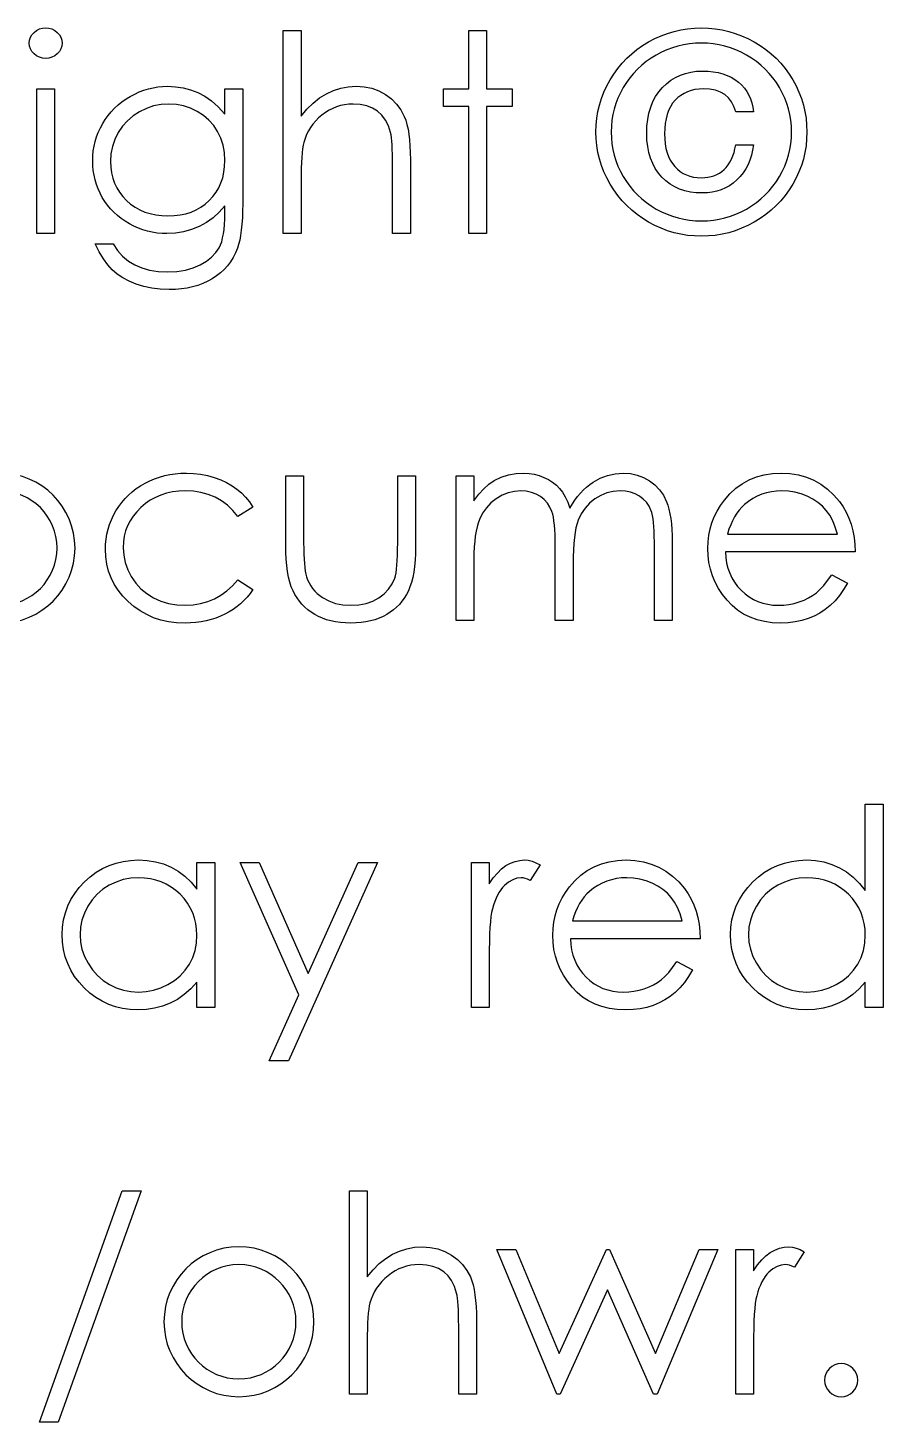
# Model space of a CAD drawing. Header units: millimetres. Extents: x -49 to 245, y 0 to 119.
# Drawn here: x -33.99 to -18.89, y 94.22 to 118.85 of the extents above; entities that cross this region are included whole.
import ezdxf

# ---------------------------------------------------------------- set-up
doc = ezdxf.new("R2010")
doc.units = ezdxf.units.MM

msp = doc.modelspace()

# ---------------------------------------------------------------- linework, layer by layer
at = {"color": 7, "linetype": 'Continuous', "flags": 128}
for points in [[(-33.677, 118.846), (-33.619, 118.842), (-33.565, 118.827), (-33.516, 118.802), (-33.471, 118.767), (-33.433, 118.726), (-33.406, 118.68), (-33.39, 118.63), (-33.384, 118.576), (-33.384, 118.576), (-33.39, 118.523), (-33.406, 118.474), (-33.433, 118.429), (-33.471, 118.387), (-33.516, 118.353), (-33.565, 118.328), (-33.619, 118.313), (-33.677, 118.308), (-33.677, 118.308), (-33.735, 118.313), (-33.788, 118.328), (-33.837, 118.353), (-33.882, 118.387), (-33.919, 118.429), (-33.946, 118.474), (-33.962, 118.523), (-33.968, 118.576), (-33.968, 118.576), (-33.962, 118.63), (-33.946, 118.68), (-33.919, 118.726), (-33.882, 118.767), (-33.837, 118.802), (-33.788, 118.827), (-33.735, 118.842), (-33.677, 118.846)], [(-29.481, 118.802), (-29.166, 118.802), (-29.166, 118.802), (-29.166, 117.286), (-29.166, 117.286), (-29.063, 117.411), (-28.953, 117.518), (-28.84, 117.609), (-28.721, 117.683), (-28.596, 117.74), (-28.467, 117.781), (-28.333, 117.806), (-28.193, 117.814), (-28.193, 117.814), (-28.052, 117.805), (-27.918, 117.779), (-27.794, 117.733), (-27.677, 117.67), (-27.572, 117.591), (-27.481, 117.501), (-27.405, 117.397), (-27.344, 117.282), (-27.319, 117.216), (-27.297, 117.142), (-27.279, 117.06), (-27.264, 116.969), (-27.252, 116.869), (-27.244, 116.761), (-27.238, 116.644), (-27.237, 116.518), (-27.237, 116.518), (-27.237, 115.212), (-27.237, 115.212), (-27.551, 115.212), (-27.551, 115.212), (-27.551, 116.415), (-27.551, 116.415), (-27.552, 116.519), (-27.553, 116.615), (-27.556, 116.701), (-27.56, 116.779), (-27.565, 116.847), (-27.571, 116.906), (-27.579, 116.956), (-27.588, 116.997), (-27.588, 116.997), (-27.625, 117.115), (-27.676, 117.217), (-27.739, 117.303), (-27.815, 117.374), (-27.904, 117.429), (-28.006, 117.469), (-28.121, 117.493), (-28.249, 117.5), (-28.249, 117.5), (-28.324, 117.498), (-28.398, 117.488), (-28.47, 117.473), (-28.54, 117.452), (-28.608, 117.424), (-28.673, 117.391), (-28.737, 117.351), (-28.798, 117.305), (-28.857, 117.255), (-28.909, 117.202), (-28.957, 117.146), (-29, 117.087), (-29.037, 117.026), (-29.069, 116.961), (-29.096, 116.893), (-29.118, 116.823), (-29.118, 116.823), (-29.129, 116.772), (-29.139, 116.711), (-29.148, 116.64), (-29.155, 116.559), (-29.159, 116.468), (-29.164, 116.367), (-29.166, 116.257), (-29.166, 116.137), (-29.166, 116.137), (-29.166, 115.212), (-29.166, 115.212), (-29.481, 115.212), (-29.481, 115.212), (-29.481, 118.802)], [(-26.205, 118.802), (-25.891, 118.802), (-25.891, 118.802), (-25.891, 117.77), (-25.891, 117.77), (-25.442, 117.77), (-25.442, 117.77), (-25.442, 117.455), (-25.442, 117.455), (-25.891, 117.455), (-25.891, 117.455), (-25.891, 115.212), (-25.891, 115.212), (-26.205, 115.212), (-26.205, 115.212), (-26.205, 117.455), (-26.205, 117.455), (-26.654, 117.455), (-26.654, 117.455), (-26.654, 117.77), (-26.654, 117.77), (-26.205, 117.77), (-26.205, 117.77), (-26.205, 118.802)], [(-20.237, 117.008), (-20.241, 116.885), (-20.252, 116.765), (-20.272, 116.646), (-20.299, 116.53), (-20.334, 116.416), (-20.377, 116.304), (-20.428, 116.195), (-20.486, 116.088), (-20.551, 115.984), (-20.622, 115.886), (-20.698, 115.794), (-20.78, 115.707), (-20.869, 115.626), (-20.963, 115.55), (-21.062, 115.479), (-21.167, 115.414), (-21.277, 115.356), (-21.388, 115.306), (-21.501, 115.264), (-21.616, 115.229), (-21.734, 115.202), (-21.853, 115.182), (-21.974, 115.171), (-22.098, 115.167), (-22.098, 115.167), (-22.221, 115.171), (-22.342, 115.182), (-22.462, 115.202), (-22.579, 115.229), (-22.695, 115.264), (-22.809, 115.306), (-22.92, 115.356), (-23.03, 115.414), (-23.135, 115.479), (-23.235, 115.55), (-23.329, 115.626), (-23.417, 115.707), (-23.5, 115.794), (-23.576, 115.886), (-23.647, 115.984), (-23.712, 116.088), (-23.771, 116.196), (-23.821, 116.306), (-23.864, 116.418), (-23.899, 116.531), (-23.926, 116.648), (-23.946, 116.766), (-23.957, 116.886), (-23.961, 117.008), (-23.961, 117.008), (-23.957, 117.13), (-23.946, 117.251), (-23.926, 117.368), (-23.899, 117.484), (-23.864, 117.598), (-23.821, 117.71), (-23.771, 117.82), (-23.712, 117.927), (-23.647, 118.031), (-23.576, 118.129), (-23.5, 118.222), (-23.417, 118.309), (-23.33, 118.39), (-23.236, 118.465), (-23.136, 118.535), (-23.031, 118.6), (-22.922, 118.658), (-22.81, 118.708), (-22.697, 118.75), (-22.582, 118.785), (-22.464, 118.812), (-22.344, 118.831), (-22.222, 118.843), (-22.098, 118.846), (-22.098, 118.846), (-21.974, 118.843), (-21.853, 118.831), (-21.734, 118.812), (-21.616, 118.785), (-21.501, 118.75), (-21.388, 118.708), (-21.277, 118.658), (-21.167, 118.6), (-21.062, 118.535), (-20.963, 118.465), (-20.869, 118.39), (-20.78, 118.309), (-20.698, 118.222), (-20.622, 118.129), (-20.551, 118.031), (-20.486, 117.927), (-20.428, 117.82), (-20.377, 117.71), (-20.334, 117.598), (-20.299, 117.484), (-20.272, 117.368), (-20.252, 117.251), (-20.241, 117.13), (-20.237, 117.008)], [(-20.506, 117.007), (-20.51, 117.111), (-20.52, 117.214), (-20.536, 117.315), (-20.559, 117.414), (-20.59, 117.512), (-20.626, 117.607), (-20.67, 117.7), (-20.719, 117.792), (-20.775, 117.88), (-20.836, 117.964), (-20.901, 118.043), (-20.972, 118.117), (-21.047, 118.187), (-21.127, 118.251), (-21.212, 118.311), (-21.302, 118.366), (-21.395, 118.416), (-21.491, 118.459), (-21.587, 118.494), (-21.686, 118.525), (-21.787, 118.548), (-21.89, 118.564), (-21.994, 118.574), (-22.101, 118.577), (-22.101, 118.577), (-22.206, 118.574), (-22.31, 118.564), (-22.413, 118.548), (-22.513, 118.525), (-22.611, 118.494), (-22.708, 118.459), (-22.803, 118.416), (-22.896, 118.366), (-22.986, 118.311), (-23.072, 118.251), (-23.152, 118.186), (-23.227, 118.117), (-23.297, 118.042), (-23.363, 117.963), (-23.424, 117.88), (-23.479, 117.791), (-23.529, 117.699), (-23.572, 117.605), (-23.609, 117.51), (-23.639, 117.413), (-23.662, 117.314), (-23.679, 117.214), (-23.689, 117.111), (-23.692, 117.007), (-23.692, 117.007), (-23.689, 116.902), (-23.679, 116.799), (-23.662, 116.698), (-23.639, 116.599), (-23.609, 116.502), (-23.572, 116.406), (-23.529, 116.312), (-23.479, 116.22), (-23.423, 116.132), (-23.363, 116.048), (-23.297, 115.969), (-23.227, 115.895), (-23.151, 115.825), (-23.07, 115.761), (-22.985, 115.701), (-22.895, 115.646), (-22.802, 115.597), (-22.706, 115.554), (-22.609, 115.518), (-22.51, 115.489), (-22.41, 115.466), (-22.307, 115.45), (-22.204, 115.44), (-22.098, 115.436), (-22.098, 115.436), (-21.992, 115.44), (-21.888, 115.45), (-21.786, 115.466), (-21.685, 115.489), (-21.587, 115.518), (-21.491, 115.554), (-21.395, 115.597), (-21.302, 115.646), (-21.212, 115.701), (-21.127, 115.761), (-21.047, 115.825), (-20.972, 115.895), (-20.901, 115.969), (-20.836, 116.048), (-20.775, 116.132), (-20.719, 116.22), (-20.67, 116.312), (-20.626, 116.406), (-20.59, 116.502), (-20.559, 116.599), (-20.536, 116.698), (-20.52, 116.799), (-20.51, 116.902), (-20.506, 117.007)], [(-21.179, 117.366), (-21.493, 117.366), (-21.493, 117.366), (-21.525, 117.46), (-21.567, 117.542), (-21.622, 117.612), (-21.687, 117.669), (-21.764, 117.713), (-21.852, 117.744), (-21.953, 117.763), (-22.065, 117.77), (-22.065, 117.77), (-22.141, 117.766), (-22.213, 117.757), (-22.28, 117.741), (-22.345, 117.719), (-22.405, 117.69), (-22.461, 117.655), (-22.514, 117.615), (-22.563, 117.567), (-22.607, 117.514), (-22.645, 117.454), (-22.677, 117.39), (-22.703, 117.319), (-22.723, 117.242), (-22.738, 117.159), (-22.747, 117.071), (-22.75, 116.977), (-22.75, 116.977), (-22.747, 116.885), (-22.739, 116.798), (-22.725, 116.717), (-22.705, 116.642), (-22.68, 116.572), (-22.648, 116.508), (-22.612, 116.45), (-22.57, 116.397), (-22.523, 116.351), (-22.473, 116.311), (-22.419, 116.277), (-22.362, 116.249), (-22.302, 116.227), (-22.238, 116.212), (-22.171, 116.202), (-22.1, 116.199), (-22.1, 116.199), (-22.04, 116.201), (-21.983, 116.208), (-21.929, 116.219), (-21.877, 116.235), (-21.828, 116.256), (-21.782, 116.281), (-21.738, 116.311), (-21.697, 116.345), (-21.659, 116.383), (-21.624, 116.427), (-21.594, 116.475), (-21.566, 116.527), (-21.542, 116.584), (-21.523, 116.646), (-21.506, 116.712), (-21.493, 116.782), (-21.493, 116.782), (-21.179, 116.782), (-21.179, 116.782), (-21.194, 116.687), (-21.214, 116.597), (-21.242, 116.512), (-21.275, 116.432), (-21.315, 116.356), (-21.362, 116.286), (-21.414, 116.221), (-21.473, 116.16), (-21.537, 116.106), (-21.604, 116.059), (-21.675, 116.02), (-21.749, 115.987), (-21.827, 115.962), (-21.908, 115.945), (-21.993, 115.933), (-22.08, 115.93), (-22.08, 115.93), (-22.19, 115.934), (-22.293, 115.947), (-22.391, 115.969), (-22.483, 116), (-22.57, 116.039), (-22.651, 116.087), (-22.726, 116.144), (-22.796, 116.21), (-22.859, 116.283), (-22.913, 116.363), (-22.959, 116.449), (-22.997, 116.543), (-23.026, 116.643), (-23.047, 116.75), (-23.06, 116.864), (-23.064, 116.984), (-23.064, 116.984), (-23.06, 117.11), (-23.046, 117.229), (-23.025, 117.341), (-22.994, 117.446), (-22.955, 117.544), (-22.908, 117.634), (-22.851, 117.718), (-22.786, 117.793), (-22.713, 117.861), (-22.637, 117.92), (-22.555, 117.97), (-22.469, 118.011), (-22.378, 118.043), (-22.283, 118.065), (-22.183, 118.079), (-22.077, 118.084), (-22.077, 118.084), (-21.981, 118.081), (-21.89, 118.072), (-21.803, 118.056), (-21.721, 118.035), (-21.645, 118.007), (-21.573, 117.974), (-21.507, 117.934), (-21.445, 117.888), (-21.389, 117.838), (-21.34, 117.782), (-21.296, 117.723), (-21.26, 117.66), (-21.23, 117.593), (-21.207, 117.521), (-21.19, 117.446), (-21.179, 117.366)], [(-33.833, 117.77), (-33.519, 117.77), (-33.519, 117.77), (-33.519, 115.212), (-33.519, 115.212), (-33.833, 115.212), (-33.833, 115.212), (-33.833, 117.77)], [(-30.513, 117.77), (-30.198, 117.77), (-30.198, 117.77), (-30.198, 115.74), (-30.198, 115.74), (-30.2, 115.61), (-30.204, 115.489), (-30.212, 115.378), (-30.222, 115.276), (-30.235, 115.182), (-30.251, 115.098), (-30.27, 115.022), (-30.292, 114.955), (-30.292, 114.955), (-30.327, 114.87), (-30.367, 114.79), (-30.414, 114.715), (-30.466, 114.645), (-30.525, 114.579), (-30.589, 114.519), (-30.659, 114.464), (-30.736, 114.414), (-30.816, 114.37), (-30.901, 114.331), (-30.99, 114.298), (-31.083, 114.272), (-31.18, 114.251), (-31.281, 114.237), (-31.386, 114.227), (-31.495, 114.225), (-31.495, 114.225), (-31.653, 114.23), (-31.803, 114.249), (-31.946, 114.277), (-32.08, 114.319), (-32.203, 114.37), (-32.314, 114.429), (-32.413, 114.495), (-32.501, 114.57), (-32.581, 114.659), (-32.657, 114.765), (-32.731, 114.889), (-32.801, 115.032), (-32.801, 115.032), (-32.487, 115.032), (-32.487, 115.032), (-32.408, 114.915), (-32.317, 114.814), (-32.216, 114.728), (-32.105, 114.659), (-31.981, 114.607), (-31.843, 114.569), (-31.691, 114.546), (-31.525, 114.539), (-31.525, 114.539), (-31.361, 114.546), (-31.21, 114.569), (-31.073, 114.607), (-30.949, 114.659), (-30.839, 114.724), (-30.747, 114.796), (-30.672, 114.876), (-30.613, 114.964), (-30.589, 115.013), (-30.569, 115.07), (-30.552, 115.135), (-30.538, 115.207), (-30.527, 115.286), (-30.519, 115.373), (-30.514, 115.468), (-30.513, 115.569), (-30.513, 115.569), (-30.513, 115.702), (-30.513, 115.702), (-30.611, 115.59), (-30.719, 115.492), (-30.837, 115.408), (-30.966, 115.338), (-31.102, 115.283), (-31.242, 115.243), (-31.386, 115.22), (-31.535, 115.212), (-31.535, 115.212), (-31.622, 115.215), (-31.709, 115.223), (-31.794, 115.236), (-31.877, 115.255), (-31.959, 115.28), (-32.04, 115.31), (-32.12, 115.345), (-32.197, 115.386), (-32.272, 115.431), (-32.343, 115.48), (-32.41, 115.533), (-32.472, 115.59), (-32.53, 115.65), (-32.583, 115.714), (-32.632, 115.782), (-32.677, 115.853), (-32.716, 115.928), (-32.751, 116.004), (-32.78, 116.082), (-32.804, 116.162), (-32.822, 116.243), (-32.835, 116.327), (-32.843, 116.412), (-32.846, 116.499), (-32.846, 116.499), (-32.843, 116.586), (-32.835, 116.672), (-32.821, 116.756), (-32.802, 116.839), (-32.777, 116.92), (-32.747, 117), (-32.711, 117.078), (-32.67, 117.155), (-32.624, 117.23), (-32.573, 117.3), (-32.519, 117.366), (-32.46, 117.428), (-32.397, 117.486), (-32.329, 117.54), (-32.258, 117.591), (-32.182, 117.637), (-32.103, 117.678), (-32.024, 117.715), (-31.944, 117.745), (-31.862, 117.77), (-31.78, 117.789), (-31.695, 117.803), (-31.611, 117.812), (-31.525, 117.814), (-31.525, 117.814), (-31.384, 117.807), (-31.248, 117.787), (-31.117, 117.753), (-30.991, 117.706), (-30.868, 117.641), (-30.747, 117.556), (-30.629, 117.449), (-30.513, 117.322), (-30.513, 117.322), (-30.513, 117.77)], [(-31.5, 117.5), (-31.637, 117.492), (-31.77, 117.467), (-31.897, 117.425), (-32.019, 117.366), (-32.133, 117.293), (-32.233, 117.207), (-32.321, 117.108), (-32.396, 116.997), (-32.455, 116.876), (-32.497, 116.752), (-32.523, 116.621), (-32.532, 116.486), (-32.532, 116.486), (-32.528, 116.385), (-32.514, 116.287), (-32.492, 116.194), (-32.461, 116.106), (-32.422, 116.022), (-32.373, 115.943), (-32.316, 115.868), (-32.25, 115.798), (-32.177, 115.734), (-32.099, 115.679), (-32.014, 115.633), (-31.926, 115.594), (-31.832, 115.565), (-31.733, 115.543), (-31.628, 115.53), (-31.519, 115.526), (-31.519, 115.526), (-31.408, 115.53), (-31.303, 115.543), (-31.203, 115.564), (-31.109, 115.593), (-31.021, 115.631), (-30.938, 115.678), (-30.86, 115.733), (-30.789, 115.796), (-30.724, 115.866), (-30.668, 115.942), (-30.621, 116.022), (-30.581, 116.108), (-30.551, 116.199), (-30.53, 116.296), (-30.517, 116.397), (-30.513, 116.505), (-30.513, 116.505), (-30.52, 116.644), (-30.544, 116.775), (-30.584, 116.899), (-30.64, 117.015), (-30.71, 117.122), (-30.793, 117.216), (-30.889, 117.299), (-30.999, 117.37), (-31.118, 117.427), (-31.24, 117.468), (-31.368, 117.492), (-31.5, 117.5)], [(-30.019, 110.382), (-30.282, 110.218), (-30.282, 110.218), (-30.371, 110.323), (-30.468, 110.415), (-30.573, 110.492), (-30.685, 110.555), (-30.806, 110.604), (-30.934, 110.639), (-31.069, 110.66), (-31.213, 110.667), (-31.213, 110.667), (-31.328, 110.662), (-31.439, 110.649), (-31.544, 110.626), (-31.644, 110.594), (-31.74, 110.553), (-31.83, 110.502), (-31.916, 110.443), (-31.996, 110.375), (-32.069, 110.3), (-32.132, 110.22), (-32.186, 110.138), (-32.23, 110.051), (-32.264, 109.96), (-32.288, 109.866), (-32.303, 109.767), (-32.307, 109.664), (-32.307, 109.664), (-32.298, 109.53), (-32.272, 109.401), (-32.227, 109.275), (-32.164, 109.153), (-32.086, 109.04), (-31.994, 108.939), (-31.89, 108.853), (-31.771, 108.78), (-31.642, 108.722), (-31.506, 108.681), (-31.362, 108.656), (-31.211, 108.648), (-31.211, 108.648), (-31.072, 108.655), (-30.94, 108.676), (-30.814, 108.711), (-30.694, 108.76), (-30.581, 108.823), (-30.475, 108.9), (-30.375, 108.991), (-30.282, 109.096), (-30.282, 109.096), (-30.019, 108.924), (-30.019, 108.924), (-30.067, 108.856), (-30.119, 108.791), (-30.175, 108.731), (-30.234, 108.675), (-30.297, 108.623), (-30.365, 108.574), (-30.437, 108.529), (-30.512, 108.489), (-30.59, 108.452), (-30.672, 108.421), (-30.755, 108.394), (-30.842, 108.372), (-30.931, 108.355), (-31.024, 108.343), (-31.118, 108.336), (-31.216, 108.334), (-31.216, 108.334), (-31.364, 108.339), (-31.506, 108.357), (-31.641, 108.387), (-31.77, 108.428), (-31.893, 108.482), (-32.009, 108.547), (-32.119, 108.624), (-32.222, 108.713), (-32.316, 108.81), (-32.397, 108.913), (-32.465, 109.021), (-32.521, 109.134), (-32.565, 109.252), (-32.596, 109.375), (-32.615, 109.503), (-32.622, 109.636), (-32.622, 109.636), (-32.619, 109.727), (-32.61, 109.816), (-32.596, 109.903), (-32.575, 109.989), (-32.549, 110.073), (-32.516, 110.156), (-32.479, 110.236), (-32.435, 110.316), (-32.386, 110.392), (-32.333, 110.464), (-32.275, 110.532), (-32.213, 110.595), (-32.147, 110.654), (-32.076, 110.708), (-32, 110.759), (-31.921, 110.805), (-31.838, 110.846), (-31.753, 110.882), (-31.665, 110.912), (-31.575, 110.937), (-31.482, 110.957), (-31.388, 110.97), (-31.29, 110.978), (-31.19, 110.981), (-31.19, 110.981), (-31.064, 110.976), (-30.94, 110.961), (-30.819, 110.938), (-30.7, 110.903), (-30.586, 110.861), (-30.481, 110.814), (-30.386, 110.76), (-30.299, 110.7), (-30.22, 110.633), (-30.147, 110.558), (-30.079, 110.474), (-30.019, 110.382)], [(-29.436, 110.936), (-29.122, 110.936), (-29.122, 110.936), (-29.122, 109.75), (-29.122, 109.75), (-29.121, 109.645), (-29.119, 109.55), (-29.115, 109.462), (-29.109, 109.383), (-29.102, 109.313), (-29.094, 109.251), (-29.084, 109.197), (-29.072, 109.152), (-29.072, 109.152), (-29.051, 109.095), (-29.026, 109.041), (-28.997, 108.991), (-28.964, 108.943), (-28.926, 108.898), (-28.884, 108.857), (-28.838, 108.818), (-28.788, 108.783), (-28.678, 108.724), (-28.557, 108.681), (-28.427, 108.656), (-28.287, 108.648), (-28.287, 108.648), (-28.146, 108.656), (-28.017, 108.681), (-27.9, 108.722), (-27.793, 108.78), (-27.7, 108.85), (-27.622, 108.932), (-27.559, 109.024), (-27.513, 109.127), (-27.513, 109.127), (-27.501, 109.169), (-27.491, 109.221), (-27.482, 109.283), (-27.474, 109.356), (-27.468, 109.439), (-27.465, 109.533), (-27.462, 109.636), (-27.461, 109.75), (-27.461, 109.75), (-27.461, 110.936), (-27.461, 110.936), (-27.147, 110.936), (-27.147, 110.936), (-27.147, 109.691), (-27.147, 109.691), (-27.149, 109.564), (-27.155, 109.445), (-27.165, 109.333), (-27.179, 109.231), (-27.196, 109.136), (-27.218, 109.049), (-27.244, 108.971), (-27.273, 108.9), (-27.307, 108.836), (-27.344, 108.775), (-27.386, 108.717), (-27.431, 108.663), (-27.481, 108.613), (-27.534, 108.566), (-27.592, 108.523), (-27.653, 108.484), (-27.719, 108.449), (-27.788, 108.418), (-27.862, 108.393), (-27.939, 108.371), (-28.021, 108.355), (-28.106, 108.343), (-28.195, 108.336), (-28.289, 108.334), (-28.289, 108.334), (-28.383, 108.336), (-28.472, 108.343), (-28.558, 108.355), (-28.64, 108.371), (-28.718, 108.393), (-28.791, 108.418), (-28.861, 108.449), (-28.927, 108.484), (-28.989, 108.523), (-29.047, 108.566), (-29.101, 108.613), (-29.151, 108.664), (-29.197, 108.719), (-29.238, 108.777), (-29.276, 108.838), (-29.309, 108.904), (-29.339, 108.975), (-29.365, 109.055), (-29.387, 109.144), (-29.404, 109.241), (-29.418, 109.347), (-29.428, 109.46), (-29.434, 109.583), (-29.436, 109.714), (-29.436, 109.714), (-29.436, 110.936)], [(-26.429, 110.936), (-26.115, 110.936), (-26.115, 110.936), (-26.115, 110.492), (-26.115, 110.492), (-26.028, 110.607), (-25.94, 110.705), (-25.851, 110.786), (-25.76, 110.851), (-25.76, 110.851), (-25.633, 110.908), (-25.503, 110.949), (-25.37, 110.973), (-25.233, 110.981), (-25.233, 110.981), (-25.141, 110.976), (-25.051, 110.963), (-24.963, 110.94), (-24.878, 110.907), (-24.798, 110.867), (-24.726, 110.822), (-24.66, 110.77), (-24.604, 110.712), (-24.552, 110.645), (-24.504, 110.564), (-24.46, 110.471), (-24.419, 110.363), (-24.419, 110.363), (-24.377, 110.437), (-24.332, 110.506), (-24.285, 110.57), (-24.235, 110.63), (-24.182, 110.685), (-24.127, 110.736), (-24.07, 110.782), (-24.01, 110.823), (-23.885, 110.892), (-23.754, 110.942), (-23.621, 110.971), (-23.481, 110.981), (-23.481, 110.981), (-23.353, 110.973), (-23.232, 110.948), (-23.119, 110.906), (-23.014, 110.848), (-22.919, 110.775), (-22.837, 110.689), (-22.769, 110.59), (-22.713, 110.477), (-22.69, 110.414), (-22.671, 110.343), (-22.654, 110.265), (-22.64, 110.18), (-22.629, 110.087), (-22.621, 109.987), (-22.617, 109.879), (-22.615, 109.764), (-22.615, 109.764), (-22.615, 108.379), (-22.615, 108.379), (-22.929, 108.379), (-22.929, 108.379), (-22.929, 109.765), (-22.929, 109.765), (-22.93, 109.863), (-22.933, 109.954), (-22.938, 110.036), (-22.944, 110.11), (-22.952, 110.176), (-22.963, 110.234), (-22.975, 110.285), (-22.989, 110.327), (-23.024, 110.4), (-23.069, 110.466), (-23.126, 110.523), (-23.192, 110.574), (-23.267, 110.614), (-23.35, 110.644), (-23.439, 110.661), (-23.536, 110.667), (-23.536, 110.667), (-23.654, 110.659), (-23.767, 110.632), (-23.876, 110.588), (-23.979, 110.527), (-24.073, 110.451), (-24.153, 110.363), (-24.219, 110.264), (-24.273, 110.153), (-24.294, 110.09), (-24.313, 110.017), (-24.329, 109.934), (-24.342, 109.842), (-24.352, 109.739), (-24.36, 109.627), (-24.364, 109.505), (-24.365, 109.373), (-24.365, 109.373), (-24.365, 108.379), (-24.365, 108.379), (-24.679, 108.379), (-24.679, 108.379), (-24.679, 109.679), (-24.679, 109.679), (-24.68, 109.789), (-24.683, 109.891), (-24.688, 109.983), (-24.694, 110.065), (-24.702, 110.139), (-24.712, 110.203), (-24.724, 110.258), (-24.738, 110.304), (-24.773, 110.382), (-24.818, 110.452), (-24.875, 110.514), (-24.942, 110.567), (-25.018, 110.611), (-25.101, 110.642), (-25.191, 110.661), (-25.288, 110.667), (-25.288, 110.667), (-25.401, 110.659), (-25.511, 110.633), (-25.618, 110.59), (-25.72, 110.53), (-25.814, 110.456), (-25.896, 110.37), (-25.964, 110.272), (-26.018, 110.162), (-26.041, 110.1), (-26.06, 110.032), (-26.077, 109.955), (-26.091, 109.87), (-26.102, 109.778), (-26.109, 109.678), (-26.114, 109.57), (-26.115, 109.455), (-26.115, 109.455), (-26.115, 108.379), (-26.115, 108.379), (-26.429, 108.379), (-26.429, 108.379), (-26.429, 110.936)], [(-19.798, 109.186), (-19.519, 109.04), (-19.519, 109.04), (-19.588, 108.923), (-19.661, 108.817), (-19.74, 108.723), (-19.824, 108.642), (-19.913, 108.571), (-20.007, 108.51), (-20.107, 108.456), (-20.212, 108.412), (-20.324, 108.378), (-20.442, 108.353), (-20.568, 108.339), (-20.7, 108.334), (-20.7, 108.334), (-20.848, 108.34), (-20.986, 108.359), (-21.117, 108.39), (-21.24, 108.435), (-21.353, 108.491), (-21.459, 108.561), (-21.557, 108.643), (-21.646, 108.737), (-21.726, 108.84), (-21.796, 108.946), (-21.854, 109.055), (-21.901, 109.168), (-21.939, 109.284), (-21.966, 109.402), (-21.981, 109.525), (-21.987, 109.65), (-21.987, 109.65), (-21.982, 109.768), (-21.969, 109.883), (-21.946, 109.995), (-21.913, 110.103), (-21.872, 110.208), (-21.821, 110.31), (-21.761, 110.409), (-21.692, 110.504), (-21.692, 110.504), (-21.595, 110.616), (-21.49, 110.713), (-21.377, 110.795), (-21.256, 110.862), (-21.127, 110.914), (-20.99, 110.952), (-20.846, 110.973), (-20.693, 110.981), (-20.693, 110.981), (-20.536, 110.973), (-20.386, 110.95), (-20.245, 110.91), (-20.113, 110.856), (-19.988, 110.785), (-19.872, 110.698), (-19.763, 110.595), (-19.663, 110.478), (-19.663, 110.478), (-19.598, 110.386), (-19.543, 110.289), (-19.495, 110.186), (-19.457, 110.078), (-19.426, 109.964), (-19.403, 109.845), (-19.39, 109.72), (-19.384, 109.59), (-19.384, 109.59), (-21.673, 109.59), (-21.673, 109.59), (-21.667, 109.489), (-21.653, 109.392), (-21.63, 109.3), (-21.599, 109.214), (-21.561, 109.132), (-21.515, 109.054), (-21.46, 108.981), (-21.398, 108.912), (-21.329, 108.85), (-21.257, 108.796), (-21.181, 108.751), (-21.1, 108.714), (-21.016, 108.685), (-20.928, 108.665), (-20.836, 108.652), (-20.74, 108.648), (-20.74, 108.648), (-20.646, 108.651), (-20.554, 108.662), (-20.463, 108.681), (-20.373, 108.707), (-20.287, 108.74), (-20.208, 108.777), (-20.135, 108.82), (-20.069, 108.866), (-20.006, 108.923), (-19.939, 108.996), (-19.87, 109.083), (-19.798, 109.186)], [(-19.698, 109.904), (-19.736, 110.028), (-19.781, 110.139), (-19.834, 110.236), (-19.894, 110.321), (-19.963, 110.395), (-20.043, 110.462), (-20.132, 110.52), (-20.233, 110.572), (-20.339, 110.614), (-20.449, 110.643), (-20.562, 110.661), (-20.677, 110.667), (-20.677, 110.667), (-20.771, 110.663), (-20.862, 110.652), (-20.949, 110.633), (-21.033, 110.607), (-21.114, 110.573), (-21.191, 110.532), (-21.265, 110.483), (-21.336, 110.427), (-21.336, 110.427), (-21.385, 110.381), (-21.43, 110.329), (-21.473, 110.272), (-21.512, 110.21), (-21.549, 110.141), (-21.582, 110.068), (-21.613, 109.989), (-21.64, 109.904), (-21.64, 109.904), (-19.698, 109.904)], [(-18.891, 105.135), (-18.891, 101.545), (-18.891, 101.545), (-19.205, 101.545), (-19.205, 101.545), (-19.205, 101.988), (-19.205, 101.988), (-19.314, 101.87), (-19.428, 101.769), (-19.55, 101.685), (-19.677, 101.617), (-19.811, 101.566), (-19.951, 101.53), (-20.097, 101.507), (-20.25, 101.5), (-20.25, 101.5), (-20.385, 101.507), (-20.515, 101.525), (-20.641, 101.555), (-20.761, 101.597), (-20.876, 101.652), (-20.987, 101.718), (-21.092, 101.797), (-21.193, 101.888), (-21.284, 101.988), (-21.364, 102.092), (-21.43, 102.202), (-21.486, 102.318), (-21.528, 102.438), (-21.559, 102.564), (-21.577, 102.695), (-21.583, 102.831), (-21.583, 102.831), (-21.577, 102.964), (-21.559, 103.093), (-21.528, 103.217), (-21.484, 103.336), (-21.429, 103.449), (-21.362, 103.558), (-21.282, 103.663), (-21.189, 103.761), (-21.088, 103.852), (-20.982, 103.93), (-20.871, 103.997), (-20.754, 104.051), (-20.633, 104.094), (-20.507, 104.124), (-20.376, 104.141), (-20.24, 104.148), (-20.24, 104.148), (-20.083, 104.139), (-19.935, 104.114), (-19.794, 104.071), (-19.661, 104.012), (-19.535, 103.937), (-19.417, 103.844), (-19.307, 103.734), (-19.205, 103.608), (-19.205, 103.608), (-19.205, 105.135), (-19.205, 105.135), (-18.891, 105.135)], [(-30.692, 104.103), (-30.692, 101.545), (-30.692, 101.545), (-31.006, 101.545), (-31.006, 101.545), (-31.006, 101.988), (-31.006, 101.988), (-31.115, 101.87), (-31.229, 101.769), (-31.351, 101.685), (-31.479, 101.617), (-31.613, 101.566), (-31.752, 101.53), (-31.899, 101.507), (-32.051, 101.5), (-32.051, 101.5), (-32.186, 101.507), (-32.317, 101.525), (-32.442, 101.555), (-32.563, 101.597), (-32.678, 101.652), (-32.788, 101.718), (-32.894, 101.797), (-32.994, 101.888), (-33.086, 101.988), (-33.165, 102.092), (-33.232, 102.202), (-33.287, 102.318), (-33.33, 102.438), (-33.36, 102.564), (-33.378, 102.695), (-33.384, 102.831), (-33.384, 102.831), (-33.378, 102.964), (-33.36, 103.093), (-33.329, 103.217), (-33.286, 103.336), (-33.23, 103.449), (-33.163, 103.558), (-33.083, 103.663), (-32.99, 103.761), (-32.889, 103.852), (-32.783, 103.93), (-32.672, 103.997), (-32.556, 104.051), (-32.434, 104.094), (-32.308, 104.124), (-32.177, 104.141), (-32.041, 104.148), (-32.041, 104.148), (-31.885, 104.14), (-31.736, 104.117), (-31.595, 104.078), (-31.462, 104.024), (-31.336, 103.953), (-31.218, 103.863), (-31.109, 103.756), (-31.006, 103.63), (-31.006, 103.63), (-31.006, 104.103), (-31.006, 104.103), (-30.692, 104.103)], [(-30.243, 104.103), (-29.905, 104.103), (-29.905, 104.103), (-29.039, 102.144), (-29.039, 102.144), (-28.16, 104.103), (-28.16, 104.103), (-27.82, 104.103), (-27.82, 104.103), (-29.391, 100.603), (-29.391, 100.603), (-29.73, 100.603), (-29.73, 100.603), (-29.209, 101.763), (-29.209, 101.763), (-30.243, 104.103)], [(-26.16, 104.103), (-25.846, 104.103), (-25.846, 104.103), (-25.846, 103.726), (-25.846, 103.726), (-25.774, 103.83), (-25.701, 103.918), (-25.626, 103.991), (-25.549, 104.048), (-25.469, 104.092), (-25.388, 104.123), (-25.306, 104.141), (-25.222, 104.148), (-25.222, 104.148), (-25.157, 104.142), (-25.089, 104.126), (-25.02, 104.099), (-24.948, 104.06), (-24.948, 104.06), (-25.121, 103.788), (-25.121, 103.788), (-25.167, 103.808), (-25.209, 103.822), (-25.247, 103.831), (-25.282, 103.834), (-25.282, 103.834), (-25.357, 103.825), (-25.431, 103.8), (-25.503, 103.758), (-25.575, 103.699), (-25.609, 103.663), (-25.641, 103.623), (-25.671, 103.578), (-25.699, 103.528), (-25.725, 103.473), (-25.748, 103.414), (-25.77, 103.351), (-25.79, 103.283), (-25.79, 103.283), (-25.803, 103.222), (-25.814, 103.147), (-25.824, 103.057), (-25.832, 102.954), (-25.838, 102.838), (-25.842, 102.708), (-25.845, 102.563), (-25.846, 102.405), (-25.846, 102.405), (-25.846, 101.545), (-25.846, 101.545), (-26.16, 101.545), (-26.16, 101.545), (-26.16, 104.103)], [(-22.535, 102.353), (-22.256, 102.206), (-22.256, 102.206), (-22.325, 102.089), (-22.399, 101.984), (-22.477, 101.89), (-22.561, 101.809), (-22.65, 101.738), (-22.744, 101.676), (-22.844, 101.623), (-22.95, 101.579), (-23.061, 101.544), (-23.18, 101.52), (-23.305, 101.505), (-23.438, 101.5), (-23.438, 101.5), (-23.585, 101.507), (-23.724, 101.526), (-23.854, 101.557), (-23.977, 101.601), (-24.09, 101.658), (-24.196, 101.727), (-24.294, 101.809), (-24.383, 101.904), (-24.463, 102.007), (-24.533, 102.112), (-24.591, 102.222), (-24.639, 102.335), (-24.676, 102.45), (-24.703, 102.569), (-24.719, 102.692), (-24.724, 102.817), (-24.724, 102.817), (-24.719, 102.935), (-24.706, 103.05), (-24.683, 103.161), (-24.651, 103.27), (-24.609, 103.375), (-24.559, 103.477), (-24.498, 103.576), (-24.43, 103.671), (-24.43, 103.671), (-24.332, 103.782), (-24.227, 103.88), (-24.114, 103.961), (-23.993, 104.029), (-23.864, 104.08), (-23.727, 104.118), (-23.583, 104.14), (-23.43, 104.148), (-23.43, 104.148), (-23.273, 104.14), (-23.123, 104.116), (-22.983, 104.077), (-22.85, 104.022), (-22.725, 103.951), (-22.609, 103.864), (-22.5, 103.762), (-22.4, 103.644), (-22.4, 103.644), (-22.335, 103.552), (-22.28, 103.456), (-22.232, 103.353), (-22.194, 103.245), (-22.163, 103.131), (-22.141, 103.012), (-22.127, 102.887), (-22.122, 102.757), (-22.122, 102.757), (-24.41, 102.757), (-24.41, 102.757), (-24.404, 102.656), (-24.39, 102.559), (-24.367, 102.467), (-24.336, 102.38), (-24.299, 102.298), (-24.252, 102.22), (-24.198, 102.147), (-24.135, 102.079), (-24.066, 102.017), (-23.994, 101.963), (-23.918, 101.917), (-23.837, 101.88), (-23.753, 101.852), (-23.665, 101.831), (-23.573, 101.819), (-23.477, 101.814), (-23.477, 101.814), (-23.383, 101.818), (-23.291, 101.829), (-23.2, 101.848), (-23.11, 101.874), (-23.024, 101.906), (-22.945, 101.944), (-22.872, 101.986), (-22.807, 102.033), (-22.743, 102.09), (-22.676, 102.163), (-22.607, 102.25), (-22.535, 102.353)], [(-32.037, 103.834), (-32.174, 103.825), (-32.306, 103.801), (-32.432, 103.759), (-32.554, 103.702), (-32.666, 103.63), (-32.766, 103.543), (-32.854, 103.445), (-32.931, 103.332), (-32.992, 103.211), (-33.035, 103.086), (-33.062, 102.959), (-33.07, 102.828), (-33.07, 102.828), (-33.061, 102.697), (-33.035, 102.57), (-32.991, 102.445), (-32.929, 102.323), (-32.852, 102.209), (-32.764, 102.109), (-32.663, 102.022), (-32.55, 101.948), (-32.429, 101.889), (-32.303, 101.848), (-32.174, 101.823), (-32.04, 101.814), (-32.04, 101.814), (-31.904, 101.823), (-31.771, 101.847), (-31.643, 101.889), (-31.518, 101.947), (-31.402, 102.019), (-31.3, 102.103), (-31.213, 102.199), (-31.139, 102.307), (-31.081, 102.424), (-31.039, 102.548), (-31.015, 102.68), (-31.006, 102.818), (-31.006, 102.818), (-31.011, 102.924), (-31.025, 103.026), (-31.048, 103.123), (-31.081, 103.216), (-31.123, 103.304), (-31.174, 103.388), (-31.234, 103.468), (-31.304, 103.543), (-31.381, 103.611), (-31.461, 103.67), (-31.547, 103.72), (-31.636, 103.761), (-31.73, 103.793), (-31.828, 103.815), (-31.93, 103.829), (-32.037, 103.834)], [(-22.436, 103.071), (-22.473, 103.195), (-22.518, 103.306), (-22.571, 103.403), (-22.631, 103.487), (-22.7, 103.562), (-22.78, 103.628), (-22.87, 103.687), (-22.97, 103.738), (-23.077, 103.78), (-23.187, 103.81), (-23.299, 103.828), (-23.414, 103.834), (-23.414, 103.834), (-23.508, 103.83), (-23.599, 103.819), (-23.686, 103.8), (-23.77, 103.774), (-23.851, 103.74), (-23.928, 103.699), (-24.002, 103.65), (-24.073, 103.594), (-24.073, 103.594), (-24.122, 103.548), (-24.167, 103.496), (-24.21, 103.439), (-24.249, 103.377), (-24.286, 103.308), (-24.32, 103.234), (-24.35, 103.156), (-24.377, 103.071), (-24.377, 103.071), (-22.436, 103.071)], [(-20.236, 103.834), (-20.373, 103.825), (-20.505, 103.801), (-20.631, 103.759), (-20.752, 103.702), (-20.864, 103.63), (-20.965, 103.543), (-21.053, 103.445), (-21.129, 103.332), (-21.19, 103.211), (-21.234, 103.086), (-21.261, 102.959), (-21.269, 102.828), (-21.269, 102.828), (-21.26, 102.697), (-21.234, 102.57), (-21.19, 102.445), (-21.128, 102.323), (-21.051, 102.209), (-20.963, 102.109), (-20.862, 102.022), (-20.749, 101.948), (-20.627, 101.889), (-20.502, 101.848), (-20.372, 101.823), (-20.238, 101.814), (-20.238, 101.814), (-20.102, 101.823), (-19.97, 101.847), (-19.842, 101.889), (-19.717, 101.947), (-19.601, 102.019), (-19.499, 102.103), (-19.412, 102.199), (-19.338, 102.307), (-19.28, 102.424), (-19.238, 102.548), (-19.213, 102.68), (-19.205, 102.818), (-19.205, 102.818), (-19.21, 102.924), (-19.224, 103.026), (-19.247, 103.123), (-19.279, 103.216), (-19.321, 103.304), (-19.372, 103.388), (-19.433, 103.468), (-19.503, 103.543), (-19.579, 103.611), (-19.66, 103.67), (-19.745, 103.72), (-19.835, 103.761), (-19.928, 103.793), (-20.027, 103.815), (-20.129, 103.829), (-20.236, 103.834)], [(-31.993, 98.302), (-33.457, 94.218), (-33.457, 94.218), (-33.788, 94.218), (-33.788, 94.218), (-32.324, 98.302), (-32.324, 98.302), (-31.993, 98.302)], [(-28.314, 98.302), (-28, 98.302), (-28, 98.302), (-28, 96.786), (-28, 96.786), (-27.896, 96.911), (-27.787, 97.018), (-27.673, 97.109), (-27.554, 97.183), (-27.43, 97.24), (-27.3, 97.281), (-27.166, 97.306), (-27.027, 97.314), (-27.027, 97.314), (-26.885, 97.305), (-26.752, 97.279), (-26.627, 97.233), (-26.511, 97.17), (-26.405, 97.091), (-26.314, 97.001), (-26.239, 96.897), (-26.178, 96.782), (-26.152, 96.716), (-26.131, 96.642), (-26.112, 96.56), (-26.097, 96.469), (-26.086, 96.369), (-26.077, 96.261), (-26.072, 96.144), (-26.07, 96.018), (-26.07, 96.018), (-26.07, 94.712), (-26.07, 94.712), (-26.384, 94.712), (-26.384, 94.712), (-26.384, 95.915), (-26.384, 95.915), (-26.385, 96.019), (-26.386, 96.115), (-26.389, 96.201), (-26.394, 96.279), (-26.398, 96.347), (-26.405, 96.406), (-26.412, 96.456), (-26.421, 96.497), (-26.421, 96.497), (-26.459, 96.615), (-26.509, 96.717), (-26.572, 96.803), (-26.649, 96.874), (-26.738, 96.929), (-26.839, 96.969), (-26.954, 96.993), (-27.082, 97), (-27.082, 97), (-27.158, 96.998), (-27.231, 96.988), (-27.304, 96.973), (-27.373, 96.952), (-27.441, 96.924), (-27.506, 96.891), (-27.57, 96.851), (-27.632, 96.805), (-27.69, 96.755), (-27.742, 96.702), (-27.79, 96.646), (-27.833, 96.587), (-27.87, 96.526), (-27.902, 96.461), (-27.93, 96.393), (-27.951, 96.323), (-27.951, 96.323), (-27.963, 96.272), (-27.972, 96.211), (-27.981, 96.14), (-27.988, 96.059), (-27.993, 95.968), (-27.997, 95.867), (-27.999, 95.757), (-28, 95.637), (-28, 95.637), (-28, 94.712), (-28, 94.712), (-28.314, 94.712), (-28.314, 94.712), (-28.314, 98.302)], [(-21.493, 97.27), (-21.179, 97.27), (-21.179, 97.27), (-21.179, 96.893), (-21.179, 96.893), (-21.108, 96.997), (-21.034, 97.085), (-20.959, 97.157), (-20.882, 97.215), (-20.803, 97.258), (-20.721, 97.29), (-20.639, 97.308), (-20.555, 97.314), (-20.555, 97.314), (-20.49, 97.309), (-20.423, 97.293), (-20.353, 97.265), (-20.282, 97.227), (-20.282, 97.227), (-20.454, 96.955), (-20.454, 96.955), (-20.5, 96.974), (-20.542, 96.989), (-20.581, 96.998), (-20.615, 97), (-20.615, 97), (-20.69, 96.992), (-20.764, 96.967), (-20.836, 96.925), (-20.908, 96.866), (-20.942, 96.83), (-20.975, 96.789), (-21.004, 96.744), (-21.032, 96.695), (-21.058, 96.64), (-21.082, 96.581), (-21.104, 96.517), (-21.123, 96.449), (-21.123, 96.449), (-21.136, 96.388), (-21.148, 96.313), (-21.158, 96.224), (-21.165, 96.121), (-21.172, 96.005), (-21.176, 95.874), (-21.179, 95.73), (-21.179, 95.571), (-21.179, 95.571), (-21.179, 94.712), (-21.179, 94.712), (-21.493, 94.712), (-21.493, 94.712), (-21.493, 97.27)], [(-25.711, 97.27), (-25.374, 97.27), (-25.374, 97.27), (-24.612, 95.43), (-24.612, 95.43), (-23.777, 97.27), (-23.777, 97.27), (-23.724, 97.27), (-23.724, 97.27), (-22.907, 95.43), (-22.907, 95.43), (-22.138, 97.27), (-22.138, 97.27), (-21.807, 97.27), (-21.807, 97.27), (-22.877, 94.712), (-22.877, 94.712), (-22.942, 94.712), (-22.942, 94.712), (-23.759, 96.552), (-23.759, 96.552), (-24.594, 94.712), (-24.594, 94.712), (-24.652, 94.712), (-24.652, 94.712), (-25.711, 97.27)]]:
    msp.add_lwpolyline(points, dxfattribs=at)
at = {"color": 7, "linetype": 'Continuous'}
for centre, radius, start, end in [((-34.482, 109.657), 1.324, 90.0005, 89.9995), ((-34.484, 109.658), 1.009, 90.0007, 89.9993), ((-30.264, 95.991), 1.324, 90.0003, 89.9997), ((-30.266, 95.991), 1.009, 90.0004, 89.9996), ((-19.631, 94.959), 0.292, 90.0014, 89.9986)]:
    msp.add_arc(centre, radius, start, end, dxfattribs=at)

doc.saveas('drawing.dxf')
